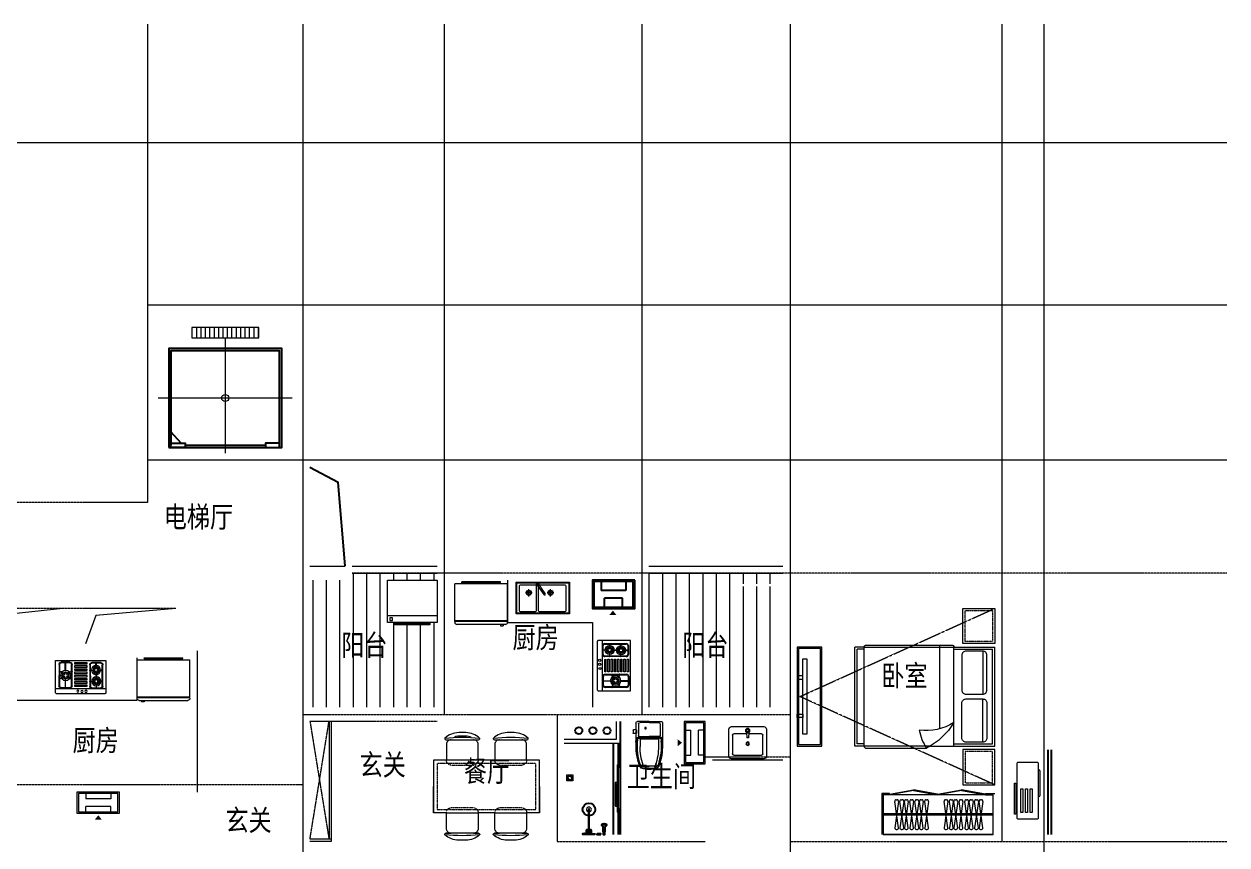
# Model space of a CAD drawing. Extents: x 5578935 to 5626906, y -448727 to -401527.
# Drawn here: x 5609867 to 5626906, y -426641 to -415010 of the extents above; entities that cross this region are included whole.
import ezdxf
from ezdxf.enums import TextEntityAlignment as Align

# ---------------------------------------------------------------- set-up
doc = ezdxf.new("R2010")
doc.units = 0
doc.linetypes.add('DASH', pattern=[0.35, 0.25, -0.1])
doc.linetypes.add('DOTE', pattern=[2.42, 2, -0.2, 0.02, -0.2])
doc.layers.get('0').update_dxf_attribs({"linetype": 'CONTINUOUS'})
for name, color, linetype in [('7-SANI', 4, 'CONTINUOUS'), ('fd', 4, 'CONTINUOUS'), ('PUB_TEXT', 7, 'CONTINUOUS'), ('RAIL', 163, 'CONTINUOUS'), ('STAIR', 3, 'CONTINUOUS'), ('WINDOW', 4, 'CONTINUOUS'), ('建筑设备及配件', 6, 'CONTINUOUS')]:
    doc.layers.add(name, color=color, linetype=linetype)
for name, color, linetype, lineweight in [('DOTE', 251, 'DOTE', 0), ('PUB_HATCH', 8, 'CONTINUOUS', 9), ('SIGNT', 252, 'DOTE', 0), ('WALL', 255, 'CONTINUOUS', 20), ('五金', 136, 'CONTINUOUS', 9), ('家具', 33, 'CONTINUOUS', 9), ('看线', 27, 'CONTINUOUS', 0), ('移动家具', 41, 'CONTINUOUS', 20), ('结构细线', 250, 'CONTINUOUS', 15)]:
    doc.layers.add(name, color=color, linetype=linetype, lineweight=lineweight)
doc.styles.add('DIM_FONT', font='SIMPLEX.shx', dxfattribs={"width": 0.8})
doc.styles.add('黑体', font='SIMHEI.TTF', dxfattribs={"height": 10})
pattern_1 = [(90, (4928541.52, -46698), (190.5, 1e-14), [])]

# ---------------------------------------------------------------- blocks, each defined once
blk = doc.blocks.new('ev')
at = {"layer": '结构细线'}
h = blk.add_hatch(dxfattribs=at)
h.set_pattern_fill('ANSI31', color=256, scale=500, angle=45, style=0)
h.set_pattern_definition([(90, (0, 0), (-62.5, 1e-14), [])])
h.paths.add_polyline_path([(1227964, -497919), (1228914, -497919), (1228914, -497769), (1227964, -497769)])
at = {"layer": 'RAIL'}
blk.add_line((1227814, -499409), (1227669, -499249), dxfattribs=at)
for points in [[(1227639, -499469), (1229239, -499469), (1229239, -498069), (1227639, -498069)], [(1227871, -499469), (1227669, -499469), (1227669, -499409), (1227871, -499409)], [(1229008, -499469), (1229209, -499469), (1229209, -499409), (1229008, -499409)]]:
    blk.add_lwpolyline(points, close=True, dxfattribs=at)
for points in [[(1229209, -499439), (1229209, -499439), (1229209, -498099), (1227669, -498099), (1227669, -499439), (1227669, -499439)], [(1227871, -499439), (1229008, -499439)]]:
    blk.add_lwpolyline(points, dxfattribs=at)
at = {"layer": '结构细线'}
for p, q in [((1228439, -497919), (1228439, -499552)), ((1227489, -498769), (1229389, -498769))]:
    blk.add_line(p, q, dxfattribs=at)
blk.add_lwpolyline([(1227964, -497919), (1228914, -497919), (1228914, -497769), (1227964, -497769)], close=True, dxfattribs=at)
blk.add_circle((1228439, -498769), 50, dxfattribs=at)
blk = doc.blocks.new('A$C0C200289')
at = {"layer": '家具'}
for p, q in [((-150, 72), (-150, 597)), ((600, 597), (-150, 597)), ((500, 623), (-48, 623)), ((-48, 613), (-48, 623)), ((500, 613), (-48, 613)), ((500, 613), (500, 623)), ((600, 72), (600, 597)), ((-144, 72), (-150, 72)), ((-150, 53), (-150, 62)), ((-144, 62), (-150, 62)), ((-144, 62), (-144, 72)), ((568, 22), (-118, 22)), ((499, 22), (499, 0)), ((535, 22), (535, 0)), ((594, 62), (594, 72)), ((594, 72), (600, 72)), ((594, 62), (600, 62)), ((600, 53), (600, 62)), ((499, 0), (535, 0))]:
    blk.add_line(p, q, dxfattribs=at)
at = {"layer": '家具', "color": 251}
for p, q in [((594, 72), (-144, 72)), ((594, 62), (-144, 62))]:
    blk.add_line(p, q, dxfattribs=at)
at = {"layer": '家具'}
for centre, start, end in [((-118, 53), 180, 270), ((568, 53), 270, 0)]:
    blk.add_arc(centre, 31.5, start, end, dxfattribs=at)
blk = doc.blocks.new('A$C1BE601A8')
at = {"layer": '家具'}
for p, q in [((0, 0), (0, 450)), ((0, 450), (757, 450)), ((757, 450), (757, 0)), ((757, 0), (0, 0))]:
    blk.add_line(p, q, dxfattribs=at)
at = {"layer": '家具', "color": 251}
for p, q in [((10, 10), (10, 440)), ((10, 440), (747, 440)), ((41, 393), (41, 50)), ((273, 408), (56, 408)), ((178, 248), (178, 348)), ((288, 50), (288, 393)), ((315, 427), (293, 411)), ((293, 411), (390, 273)), ((311, 393), (311, 50)), ((412, 288), (315, 427)), ((695, 408), (326, 408)), ((486, 248), (486, 348)), ((710, 50), (710, 393)), ((747, 440), (747, 10)), ((226, 300), (130, 300)), ((534, 300), (438, 300)), ((747, 10), (10, 10)), ((56, 35), (273, 35)), ((326, 35), (695, 35))]:
    blk.add_line(p, q, dxfattribs=at)
for centre, radius in [((178, 300), 36.1), ((178, 300), 27.1), ((486, 300), 36.1), ((486, 300), 27.1)]:
    blk.add_circle(centre, radius, dxfattribs=at)
for centre, radius, start, end in [((56, 393), 15, 90, 180), ((273, 393), 15, 0, 90), ((304, 419), 21.7, 342.6068, 267.3353), ((326, 393), 15, 90, 180), ((695, 393), 15, 0, 90), ((401, 281), 13.3, 214.971, 34.971), ((56, 50), 15, 180, 270), ((273, 50), 15, 270, 0), ((326, 50), 15, 180, 270), ((695, 50), 15, 270, 0)]:
    blk.add_arc(centre, radius, start, end, dxfattribs=at)
blk = doc.blocks.new('A$C108F55D5')
at = {"layer": 'fd'}
for p, q in [((247, 945), (247, 691)), ((953, 691), (247, 691)), ((953, 945), (953, 691)), ((853, 479), (347, 479)), ((347, 225), (347, 479)), ((853, 225), (853, 479))]:
    blk.add_line(p, q, dxfattribs=at)
for points in [[(1200, 985), (0, 985), (0, 185), (1200, 185)], [(1160, 945), (40, 945), (40, 225), (1160, 225)]]:
    blk.add_lwpolyline(points, close=True, dxfattribs=at)
blk.add_lwpolyline([(582, 0, 200, 0, 0), (582, 124, 0, 0, 0)], format="xyseb", dxfattribs=at)
blk = doc.blocks.new('A$C333F4C7C')
at = {"linetype": 'Continuous'}
blk.add_blockref('A$C108F55D5', (0, 0), dxfattribs=at)
blk = doc.blocks.new('ddfdf')
at = {"layer": '家具'}
for p, q in [((15801, -30110), (15801, -30822)), ((16260, -30111), (15801, -30110)), ((16270, -30121), (16270, -30812)), ((15801, -30822), (16260, -30822))]:
    blk.add_line(p, q, dxfattribs=at)
at = {"layer": '家具', "color": 251}
for p, q in [((15856, -30159), (16163, -30159)), ((15952, -30159), (15957, -30157)), ((15968, -30208), (15952, -30159)), ((15957, -30157), (15973, -30206)), ((16062, -30157), (16046, -30206)), ((16051, -30208), (16067, -30159)), ((16067, -30159), (16062, -30157)), ((16201, -30822), (16202, -30111)), ((15826, -30314), (15826, -30189)), ((15829, -30248), (15829, -30252)), ((15947, -30248), (15829, -30248)), ((15829, -30252), (15947, -30252)), ((15834, -30314), (15834, -30189)), ((15856, -30167), (16163, -30167)), ((15947, -30252), (15947, -30248)), ((15968, -30295), (15952, -30344)), ((15957, -30346), (15973, -30297)), ((15973, -30206), (15968, -30208)), ((15973, -30297), (15968, -30295)), ((16046, -30206), (16051, -30208)), ((16046, -30297), (16051, -30295)), ((16062, -30346), (16046, -30297)), ((16051, -30295), (16067, -30344)), ((16072, -30252), (16072, -30248)), ((16072, -30248), (16190, -30248)), ((16190, -30253), (16072, -30252)), ((16185, -30189), (16185, -30315)), ((16190, -30248), (16190, -30253)), ((16193, -30189), (16193, -30315)), ((15832, -30556), (15832, -30379)), ((15832, -30379), (15849, -30379)), ((15849, -30379), (15849, -30556)), ((16163, -30337), (15856, -30336)), ((16163, -30345), (15856, -30344)), ((15878, -30556), (15878, -30380)), ((15878, -30380), (15894, -30380)), ((15894, -30380), (15894, -30556)), ((15923, -30556), (15923, -30380)), ((15923, -30380), (15940, -30380)), ((15940, -30380), (15940, -30556)), ((15952, -30344), (15957, -30346)), ((15968, -30556), (15968, -30380)), ((15968, -30380), (15985, -30380)), ((15985, -30380), (15985, -30556)), ((16014, -30556), (16014, -30380)), ((16014, -30380), (16030, -30380)), ((16030, -30380), (16030, -30556)), ((16059, -30556), (16059, -30380)), ((16059, -30380), (16076, -30380)), ((16067, -30344), (16062, -30346)), ((16076, -30380), (16076, -30556)), ((16104, -30556), (16104, -30380)), ((16104, -30380), (16121, -30380)), ((16121, -30380), (16121, -30556)), ((16150, -30556), (16150, -30380)), ((16150, -30380), (16166, -30380)), ((16166, -30380), (16166, -30556)), ((15831, -30750), (15831, -30624)), ((15849, -30556), (15832, -30556)), ((15839, -30750), (15839, -30624)), ((15861, -30594), (16167, -30595)), ((15861, -30602), (16167, -30603)), ((15894, -30556), (15878, -30556)), ((15940, -30556), (15923, -30556)), ((15937, -30595), (15937, -30654)), ((15942, -30595), (15937, -30595)), ((15937, -30654), (15942, -30654)), ((15942, -30654), (15942, -30595)), ((15985, -30556), (15968, -30556)), ((16030, -30556), (16014, -30556)), ((16076, -30556), (16059, -30556)), ((16095, -30595), (16095, -30654)), ((16099, -30595), (16095, -30595)), ((16095, -30654), (16099, -30654)), ((16099, -30654), (16099, -30595)), ((16121, -30556), (16104, -30556)), ((16166, -30556), (16150, -30556)), ((16189, -30625), (16189, -30750)), ((16197, -30625), (16197, -30750)), ((15829, -30682), (15829, -30686)), ((15904, -30682), (15829, -30682)), ((15829, -30686), (15904, -30686)), ((16167, -30772), (15861, -30772)), ((16167, -30780), (15861, -30780)), ((15904, -30686), (15904, -30682)), ((15937, -30780), (15937, -30720)), ((15937, -30720), (15942, -30720)), ((15942, -30780), (15937, -30780)), ((15942, -30720), (15942, -30780)), ((15968, -30684), (15968, -30688)), ((16063, -30684), (15968, -30684)), ((15968, -30688), (16063, -30688)), ((16063, -30688), (16063, -30684)), ((16095, -30780), (16095, -30720)), ((16095, -30720), (16099, -30720)), ((16099, -30780), (16095, -30780)), ((16099, -30720), (16099, -30780)), ((16126, -30690), (16126, -30685)), ((16126, -30685), (16199, -30685)), ((16199, -30690), (16126, -30690)), ((16199, -30685), (16199, -30690))]:
    blk.add_line(p, q, dxfattribs=at)
for centre, radius in [((16013, -30253), 70.1), ((16013, -30253), 47.3), ((16013, -30253), 41.8), ((16013, -30253), 25.3), ((16235, -30426), 16.2), ((16240, -30485), 16.2), ((15936, -30685), 63.7), ((15936, -30685), 43), ((15936, -30685), 38), ((15936, -30685), 23), ((16096, -30687), 63.7), ((16096, -30687), 43), ((16096, -30687), 38), ((16096, -30687), 23), ((16238, -30542), 16.2)]:
    blk.add_circle(centre, radius, dxfattribs=at)
for centre, radius, start, end in [((15856, -30189), 30, 89.961, 179.961), ((16163, -30189), 30, 359.961, 89.961), ((15856, -30314), 30, 179.961, 269.961), ((15856, -30189), 22, 89.961, 179.961), ((15856, -30314), 22, 179.961, 269.961), ((16163, -30189), 22, 359.961, 89.961), ((16163, -30315), 30, 269.961, 359.961), ((16163, -30315), 22, 269.961, 359.961), ((15861, -30624), 30, 89.961, 179.961), ((15861, -30624), 22, 89.961, 179.961), ((16167, -30625), 30, 359.961, 89.961), ((16167, -30625), 22, 359.961, 89.961), ((15861, -30750), 30, 179.961, 269.961), ((15861, -30750), 22, 179.961, 269.961), ((16167, -30750), 30, 269.961, 359.961), ((16167, -30750), 22, 269.961, 359.961)]:
    blk.add_arc(centre, radius, start, end, dxfattribs=at)
at = {"layer": '家具'}
for centre, start, end in [((16260, -30121), 0, 89.961), ((16260, -30812), 269.961, 0)]:
    blk.add_arc(centre, 10, start, end, dxfattribs=at)
blk = doc.blocks.new('A$C6EA5130D')
at = {"layer": '五金', "lineweight": -3}
for p, q in [((85, 353), (85, 30)), ((95, 30), (95, 353)), ((68, 25), (68, 15)), ((111, 25), (111, 15)), ((291, 38), (291, 113)), ((321, 60), (291, 60)), ((321, 38), (321, 113))]:
    blk.add_line(p, q, dxfattribs=at)
at = {"layer": '五金', "color": 8}
for p, q in [((75, 22), (75, 15)), ((105, 25), (105, 15))]:
    blk.add_line(p, q, dxfattribs=at)
at = {"layer": '五金', "lineweight": -3}
for points in [[(175, 0), (5, 0), (5, 10), (34, 15), (80, 15)], [(62, 46), (52, 46), (52, 50), (62, 50)], [(75, 25), (62, 25), (62, 70), (85, 70)], [(95, 70), (118, 70), (118, 25), (105, 25)], [(100, 15), (145, 15), (175, 10), (175, 0)], [(118, 50), (128, 50), (128, 46), (118, 46)], [(294, 29), (294, 0), (317, 0), (317, 29)]]:
    blk.add_lwpolyline(points, dxfattribs=at)
for points in [[(59, 0), (59, 10), (121, 10), (121, 0)], [(261, 0), (261, 10), (205, 10), (205, 0)]]:
    blk.add_lwpolyline(points, close=True, dxfattribs=at)
at = {"layer": '五金', "color": 8}
for points in [[(80, 22), (75, 22), (75, 50), (85, 50)], [(95, 50), (105, 50), (105, 22), (100, 22)]]:
    blk.add_lwpolyline(points, dxfattribs=at)
blk.add_lwpolyline([(80, 10), (80, 30), (100, 30), (100, 10)], close=True, dxfattribs=at)
at = {"layer": '五金', "lineweight": -3}
blk.add_circle((90, 353), 89.5, dxfattribs=at)
at = {"layer": '五金', "color": 8}
for centre, radius in [((90, 353), 5), ((306, 87), 15), ((306, 38), 15)]:
    blk.add_circle(centre, radius, dxfattribs=at)
for centre, radius, start, end in [((90, 353), 35, 278.2132, 261.7868), ((90, 353), 9, 303.749, 236.251), ((306, 87), 17, 331.9275, 208.0725), ((306, 38), 17, 151.9275, 226.6641), ((306, 38), 17, 313.3359, 28.0725)]:
    blk.add_arc(centre, radius, start, end, dxfattribs=at)
at = {"layer": '五金', "lineweight": -3}
for centre, start, end in [((274, 107), 19.6733, 73.5819), ((337, 107), 106.4181, 160.3267)]:
    blk.add_arc(centre, 17.7, start, end, dxfattribs=at)
at = {"layer": '五金', "lineweight": -3, "extrusion": (0, 0, -1)}
for centre, major_axis, ratio, start_param, end_param in [((306, 136), (33.6, 0), 0.612909, 2.761972, 6.662806), ((306, 126), (-31.4, 0), 0.47884, -1.072899, 4.214492)]:
    blk.add_ellipse(centre, major_axis=major_axis, ratio=ratio, start_param=start_param, end_param=end_param, dxfattribs=at)
blk = doc.blocks.new('A$C56722DB7')
at = {"layer": '五金'}
blk.add_lwpolyline([(86, 86), (86, 0), (0, 0), (0, 86)], close=True, dxfattribs=at)
at = {"layer": '五金', "color": 8}
for points in [[(10, 43), (10, 42), (26, 42), (26, 43)], [(20, 66), (19, 65), (30, 54), (31, 55)], [(19, 20), (21, 19), (32, 30), (30, 31)], [(43, 76), (42, 76), (42, 60), (43, 60)], [(43, 10), (44, 10), (44, 26), (43, 26)], [(66, 66), (65, 67), (54, 56), (55, 55)], [(66, 19), (67, 21), (56, 32), (55, 30)], [(76, 43), (76, 44), (60, 44), (60, 43)]]:
    blk.add_lwpolyline(points, close=True, dxfattribs=at)
blk.add_circle((43, 43), 36.6, dxfattribs=at)
blk = doc.blocks.new('dfdsf')
at = {"layer": '家具'}
for p, q in [((-6119, -27345), (-6119, -27726)), ((-5626, -27307), (-6081, -27307)), ((-5588, -27726), (-5588, -27345)), ((-6081, -27765), (-5626, -27765))]:
    blk.add_line(p, q, dxfattribs=at)
at = {"layer": '家具', "color": 8}
for p, q in [((-6068, -27695), (-6068, -27428)), ((-6049, -27409), (-5869, -27409)), ((-5872, -27364), (-5886, -27364)), ((-5867, -27351), (-5876, -27341)), ((-5867, -27377), (-5876, -27387)), ((-5870, -27392), (-5866, -27466)), ((-5854, -27345), (-5854, -27332)), ((-5854, -27383), (-5854, -27396)), ((-5837, -27392), (-5841, -27466)), ((-5831, -27341), (-5840, -27350)), ((-5831, -27387), (-5840, -27377)), ((-5838, -27409), (-5658, -27409)), ((-5835, -27364), (-5821, -27364)), ((-5639, -27428), (-5639, -27695)), ((-5866, -27466), (-5841, -27466)), ((-5658, -27714), (-6049, -27714))]:
    blk.add_line(p, q, dxfattribs=at)
for centre, radius in [((-5854, -27364), 32.3), ((-5854, -27364), 18.8), ((-5855, -27549), 25.4), ((-5855, -27549), 16)]:
    blk.add_circle(centre, radius, dxfattribs=at)
at = {"layer": '家具'}
for centre, start, end in [((-6081, -27345), 90, 180), ((-5626, -27345), 0, 90), ((-6081, -27726), 180, 270), ((-5626, -27726), 270, 0)]:
    blk.add_arc(centre, 38.1, start, end, dxfattribs=at)
at = {"layer": '家具', "color": 8}
for centre, start, end in [((-6049, -27428), 90, 180), ((-5658, -27428), 0, 90), ((-6049, -27695), 180, 270), ((-5658, -27695), 270, 0)]:
    blk.add_arc(centre, 19.1, start, end, dxfattribs=at)
blk = doc.blocks.new('A$C37A63D83')
at = {"layer": '家具', "color": 8}
for p, q in [((152, 636), (128, 636)), ((136, 660), (323, 660)), ((229, 660), (136, 660)), ((162, 636), (152, 636)), ((162, 636), (229, 636)), ((297, 636), (229, 636)), ((297, 636), (307, 636)), ((307, 636), (331, 636)), ((99, 250), (99, 356)), ((360, 250), (360, 356)), ((38, 172), (42, 172)), ((49, 230), (49, 316)), ((49, 230), (229, 230)), ((49, 230), (91, 212)), ((54, 279), (54, 280)), ((63, 275), (58, 275)), ((63, 253), (63, 275)), ((76, 36), (76, 198)), ((81, 235), (229, 235)), ((91, 212), (229, 212)), ((99, 221), (229, 221)), ((229, 247), (103, 247)), ((111, 247), (229, 247)), ((229, 247), (356, 247)), ((348, 247), (229, 247)), ((378, 235), (229, 235)), ((409, 230), (229, 230)), ((360, 221), (229, 221)), ((368, 212), (229, 212)), ((409, 230), (368, 212)), ((382, 36), (382, 198)), ((396, 253), (396, 275)), ((396, 275), (400, 275)), ((38, 118), (42, 118)), ((40, 153), (40, 162)), ((40, 137), (40, 146)), ((40, 121), (40, 130)), ((49, 125), (49, 165)), ((229, 14), (99, 14)), ((229, 14), (360, 14))]:
    blk.add_line(p, q, dxfattribs=at)
at = {"layer": '家具'}
for p, q in [((38, 172), (7, 172)), ((40, 170), (40, 275)), ((405, 279), (405, 280)), ((409, 230), (409, 316)), ((418, 23), (418, 275)), ((0, 125), (0, 165)), ((38, 118), (7, 118)), ((40, 23), (40, 122)), ((229, 0), (63, 0)), ((229, 0), (396, 0))]:
    blk.add_line(p, q, dxfattribs=at)
at = {"layer": '家具', "color": 8}
blk.add_circle((176, 95), 11.4, dxfattribs=at)
at = {"layer": '家具'}
for centre, radius, start, end in [((979, 321), 939, 160.4627, 171.8238), ((107, 630), 13.5, 147.2649, 160.4629), ((159, 597), 75.7, 123.7473, 147.2649), ((217, 423), 257, 87.121, 112.8427), ((242, 423), 257, 67.1573, 92.879), ((300, 597), 75.7, 32.7351, 56.2527), ((346, 630), 13.5, 21.3401, 45.0457), ((352, 630), 13.5, 19.5371, 32.7351), ((-520, 321), 939, 8.1773, 19.5371), ((7035, 15), 7000, 176.3999, 177.8752), ((-6576, 15), 7000, 2.1248, 3.6001), ((7, 165), 7.2, 90, 180), ((7, 125), 7.2, 180, 270), ((63, 23), 22.5, 180, 270), ((396, 23), 22.5, 270, 0)]:
    blk.add_arc(centre, radius, start, end, dxfattribs=at)
at = {"layer": '家具', "color": 8}
for centre, radius, start, end in [((824, 353), 776, 158.6599, 172.4763), ((942, 340), 881, 161.7059, 184.2897), ((933, 353), 834, 161.5027, 179.8181), ((113, 630), 13.5, 134.9543, 158.6599), ((347, 396), 344, 131.9223, 134.9543), ((130, 611), 25.3, 94.6124, 166.2529), ((138, 626), 34, 87.4207, 128.0687), ((159, 612), 18, 109.1813, 161.5027), ((214, 386), 250, 86.5925, 104.1516), ((245, 386), 250, 75.8484, 93.4075), ((300, 612), 18, 18.4973, 70.8187), ((-474, 353), 834, 0.1819, 18.4973), ((321, 626), 34, 51.9313, 92.5793), ((329, 611), 25.3, 13.7471, 85.3876), ((112, 396), 344, 45.0457, 48.0777), ((-483, 340), 881, 355.7103, 18.2941), ((-365, 353), 776, 7.5237, 21.3401), ((545, 367), 499, 169.8851, 189.9823), ((-86, 367), 499, 350.0177, 10.1149), ((42, 165), 7.2, 0, 90), ((58, 279), 4.5, 180, 270), ((81, 253), 18, 180, 270), ((99, 198), 22.5, 90, 180), ((103, 250), 3.6, 180, 270), ((356, 250), 3.6, 270, 0), ((360, 198), 22.5, 0, 90), ((378, 253), 18, 270, 0), ((400, 279), 4.5, 270, 0), ((42, 125), 7.2, 270, 0), ((99, 36), 22.5, 180, 270), ((360, 36), 22.5, 270, 0)]:
    blk.add_arc(centre, radius, start, end, dxfattribs=at)
blk = doc.blocks.new('A$C0032228E')
at = {"layer": 'fd'}
blk.add_lwpolyline([(302, 0, 100, 0, 0), (302, 62, 0, 0, 0)], format="xyseb", dxfattribs=at)
at = {"layer": '家具'}
for p, q in [((123, 372), (123, 295)), ((477, 372), (477, 295)), ((477, 295), (123, 295)), ((477, 189), (123, 189)), ((123, 112), (123, 189)), ((477, 112), (477, 189))]:
    blk.add_line(p, q, dxfattribs=at)
for points in [[(600, 392), (0, 392), (0, 92), (600, 92)], [(580, 372), (20, 372), (20, 112), (580, 112)]]:
    blk.add_lwpolyline(points, close=True, dxfattribs=at)
blk = doc.blocks.new('fgjfgjgf')
at = {"layer": '家具', "color": 8, "linetype": 'DASH', "ltscale": 0.1}
for p, q in [((-18620, 391), (-18620, 76)), ((-18620, 391), (-18620, 76)), ((-18016, 76), (-18016, 391)), ((-18016, 76), (-18016, 391)), ((-18620, -296), (-18620, -611)), ((-18620, -296), (-18620, -611)), ((-18016, -611), (-18016, -296)), ((-18016, -611), (-18016, -296))]:
    blk.add_line(p, q, dxfattribs=at)
at = {"layer": '家具', "color": 8, "linetype": 'DASH'}
blk.add_line((-18692, -678), (-18688, -678), dxfattribs=at)
blk.add_line((-18692, -678), (-18688, -678), dxfattribs=at)
at = {"layer": '家具', "color": 8, "linetype": 'DASH', "ltscale": 0.1}
blk.add_lwpolyline([(-18642, 590), (-17992, 590), (-17992, -810), (-18642, -810)], close=True, dxfattribs=at)
for centre, start, end in [((-18688, 391), 0, 90), ((-18688, 391), 0, 90), ((-17948, 391), 90, 180), ((-17948, 391), 90, 180), ((-18688, 76), 270, 0), ((-18688, 76), 270, 0), ((-17948, 76), 180, 270), ((-17948, 76), 180, 270), ((-18688, -296), 0, 90), ((-17948, -296), 90, 180), ((-17948, -296), 90, 180), ((-18688, -611), 270, 0), ((-18688, -611), 270, 0), ((-17948, -611), 180, 270), ((-17948, -611), 180, 270)]:
    blk.add_arc(centre, 67.5, start, end, dxfattribs=at)
at = {"layer": '移动家具'}
for p, q in [((-18980, 464), (-18980, 4)), ((-18980, 464), (-18980, 4)), ((-18692, 9), (-18692, 459)), ((-17942, 459), (-17942, 9)), ((-17656, 4), (-17656, 464)), ((-17656, 4), (-17656, 464)), ((-18980, -223), (-18980, -683)), ((-18980, -223), (-18980, -683)), ((-18692, -678), (-18692, -228)), ((-17942, -228), (-17942, -678)), ((-17656, -683), (-17656, -223)), ((-17656, -683), (-17656, -223))]:
    blk.add_line(p, q, dxfattribs=at)
for points in [[(-17942, -860), (-18692, -860), (-18692, -678), (-18913, -678, -0.414214), (-18980, -611), (-18980, -683, -0.319431), (-18993, -701, -0.307703), (-19004, -699, -0.187559), (-19080, -503), (-19080, -403, -0.171658), (-19004, -207, -0.324647), (-18993, -205, -0.302537), (-18980, -223), (-18980, -296, -0.414214), (-18913, -228), (-18692, -228), (-18692, 9), (-18913, 9, -0.414214), (-18980, 76), (-18980, 4, -0.319431), (-18993, -15, -0.307703), (-19004, -12, -0.187559), (-19080, 184), (-19080, 283, -0.171658), (-19004, 480, -0.324647), (-18993, 482, -0.302537), (-18980, 464), (-18980, 391, -0.414214), (-18913, 459), (-18692, 459), (-18692, 640), (-17942, 640)], [(-18317, -860), (-17942, -860), (-17942, -678), (-17723, -678, 0.414214), (-17656, -611), (-17656, -683, 0.319431), (-17643, -701, 0.307703), (-17632, -699, 0.187559), (-17556, -503), (-17556, -403, 0.171658), (-17632, -207, 0.324647), (-17643, -205, 0.302537), (-17656, -223), (-17656, -296, 0.414214), (-17723, -228), (-17942, -228), (-17942, 9), (-17723, 9, 0.414214), (-17656, 76), (-17656, 4, 0.319431), (-17643, -15, 0.307703), (-17632, -12, 0.187559), (-17556, 184), (-17556, 283, 0.171658), (-17632, 480, 0.324647), (-17643, 482, 0.302537), (-17656, 464), (-17656, 391, 0.414214), (-17723, 459), (-17942, 459), (-17942, 640), (-18317, 640)], [(-19018, 109, -0.079824), (-19030, 184), (-19030, 283, -0.059527), (-19021, 345, -0.059527)]]:
    blk.add_lwpolyline(points, format="xyb", dxfattribs=at)
for centre, start, end in [((-16302, 234), 174.8023, 185.1977), ((-16302, 234), 174.8023, 185.1977), ((-20333, 234), 354.8023, 5.1977), ((-20333, 234), 354.8023, 5.1977), ((-16302, -453), 174.8023, 185.1977), ((-16302, -453), 174.8023, 185.1977), ((-20333, -453), 354.8023, 5.1977), ((-20333, -453), 354.8023, 5.1977)]:
    blk.add_arc(centre, 2713, start, end, dxfattribs=at)
blk = doc.blocks.new('A$C18784298')
at = {"layer": '移动家具', "color": 251, "ltscale": 40}
for points in [[(0, 1066), (58, 1066), (58, 0), (0, 0)], [(58, 828), (140, 828), (140, 780), (58, 780)], [(58, 239), (140, 239), (140, 287), (58, 287)]]:
    blk.add_lwpolyline(points, close=True, dxfattribs=at)
blk = doc.blocks.new('ytjhgkj')
at = {"layer": '移动家具', "ltscale": 0.5}
blk.add_lwpolyline([(34949, 26116), (34599, 26116), (34599, 27516), (34949, 27516)], close=True, dxfattribs=at)
at = {"layer": '移动家具', "color": 251, "ltscale": 40}
blk.add_lwpolyline([(34929, 26136), (34619, 26136), (34619, 27496), (34929, 27496)], close=True, dxfattribs=at)
at = {"layer": '移动家具', "color": 251, "xscale": -1}
blk.add_blockref('A$C18784298', (34739, 26283), dxfattribs=at)
blk = doc.blocks.new('dgfgf')
at = {"layer": '移动家具'}
blk.add_lwpolyline([(7597, -62676), (7147, -62676), (7147, -63176), (7597, -63176), (7597, -62676), (7517, -62676)], dxfattribs=at)
at = {"layer": '移动家具', "color": 251, "linetype": 'DASH', "ltscale": 0.2}
blk.add_lwpolyline([(7567, -62706), (7177, -62706), (7177, -63146), (7567, -63146)], close=True, dxfattribs=at)
blk = doc.blocks.new('A$C72813290')
at = {"layer": '移动家具'}
for p, q in [((579, 1950), (0, 1950)), ((0, 550), (0, 1950)), ((30, 580), (30, 1920)), ((579, 1920), (30, 1920)), ((170, 1895), (170, 1283)), ((579, 550), (579, 1960)), ((1830, 1980), (599, 1980)), ((779, 803), (779, 1980)), ((1850, 550), (1850, 1950)), ((1850, 1950), (1980, 1950)), ((1850, 1920), (1950, 1920)), ((1950, 580), (1950, 1920)), ((1980, 550), (1980, 1950)), ((170, 605), (170, 1217)), ((912, 550), (0, 550)), ((579, 580), (30, 580)), ((1830, 520), (967, 520)), ((1850, 580), (1950, 580)), ((1850, 550), (1980, 550))]:
    blk.add_line(p, q, dxfattribs=at)
at = {"layer": '移动家具', "linetype": 'DASH'}
for p, q in [((1850, 1950), (579, 1950)), ((912, 550), (1850, 550))]:
    blk.add_line(p, q, dxfattribs=at)
at = {"layer": '移动家具'}
for points in [[(170, 1895), (405, 1895, -0.414214), (465, 1835), (465, 1343, -0.414214), (405, 1283), (170, 1283, -0.414214), (110, 1343), (110, 1835, -0.414214)], [(170, 605), (405, 605, 0.414214), (465, 665), (465, 1157, 0.414214), (405, 1217), (170, 1217, 0.414214), (110, 1157), (110, 665, 0.414214)]]:
    blk.add_lwpolyline(points, format="xyb", close=True, dxfattribs=at)
blk.add_lwpolyline([(579, 883, 0.180302), (1071, 775, -0.088637), (967, 520, 28871.271551)], format="xyb", dxfattribs=at)
for centre, radius, start, end in [((599, 1960), 20, 90, 180), ((1819, 1951), 30.7, 357.6884, 69.6917), ((1392, 1363), 944, 210.6075, 243.2773), ((1819, 549), 30.7, 290.3566, 2.3152)]:
    blk.add_arc(centre, radius, start, end, dxfattribs=at)
at = {"layer": '家具'}
blk.add_blockref('dgfgf', (-7147, 65176), dxfattribs=at)
at = {"layer": '家具', "xscale": -1, "rotation": 180}
blk.add_blockref('dgfgf', (-7147, -62676), dxfattribs=at)
blk = doc.blocks.new('wash')
at = {"layer": '家具'}
blk.add_line((1203882, -500462), (1203882, -501162), dxfattribs=at)
for points in [[(1203382, -500462), (1203382, -501162), (1203982, -501162), (1203982, -500462)], [(1203952, -500532), (1203912, -500532), (1203912, -500492), (1203952, -500492)], [(1204002, -501062), (1204002, -500562), (1203982, -500562), (1203982, -501062)], [(1204002, -501062), (1204012, -501062), (1204012, -500562), (1204002, -500562)]]:
    blk.add_lwpolyline(points, close=True, dxfattribs=at)
blk = doc.blocks.new('A$C4EB5717C')
at = {"layer": '家具', "color": 8}
for p, q in [((520, 110), (520, 120)), ((883, 100), (530, 100)), ((893, 120), (893, 110))]:
    blk.add_line(p, q, dxfattribs=at)
at = {"layer": '家具'}
blk.add_lwpolyline([(220, 120), (980, 120, 0.414214), (1000, 140), (1000, 410, 0.414214), (980, 430), (220, 430, 0.414214), (200, 410), (200, 140, 0.414214)], format="xyb", close=True, dxfattribs=at)
at = {"layer": '家具', "color": 8}
for points in [[(269, 459), (709, 459), (709, 444), (269, 444)], [(290, 372), (626, 372), (626, 343), (290, 343)], [(290, 306), (626, 306), (626, 277), (290, 277)], [(290, 240), (626, 240), (626, 211), (290, 211)]]:
    blk.add_lwpolyline(points, close=True, dxfattribs=at)
for centre, start, end in [((530, 110), 180, 270), ((883, 110), 270, 0)]:
    blk.add_arc(centre, 10, start, end, dxfattribs=at)

msp = doc.modelspace()

# ---------------------------------------------------------------- hatches: boundary and pattern name
at = {"layer": 'PUB_HATCH'}
h = msp.add_hatch(dxfattribs=at)
h.set_pattern_fill('LINE', color=256, scale=200, angle=90, style=0)
h.set_pattern_definition(pattern_1)
h.paths.add_polyline_path([(5615026, -424274), (5614416, -424274), (5614416, -423991), (5615026, -423991)], flags=24)
h.paths.add_polyline_path([(5614957, -424029), (5614426, -424029), (5614426, -423735), (5614957, -423735)], flags=24)
h.paths.add_polyline_path([(5614517, -422791), (5614517, -422891), (5613917, -422891), (5613917, -422991), (5613817, -422991), (5613817, -423991), (5613917, -423991), (5613917, -424691), (5615667, -424691), (5615717, -424691), (5615717, -423491), (5615617, -423491), (5615617, -423521), (5615117, -423521), (5615117, -423491), (5615017, -423491), (5615017, -422891), (5615717, -422891), (5615717, -422791)])
h = msp.add_hatch(dxfattribs=at)
h.set_pattern_fill('LINE', color=256, scale=200, angle=90, style=0)
h.set_pattern_definition(pattern_1)
h.paths.add_polyline_path([(5618717, -422791), (5620617, -422791), (5620617, -422941), (5619937, -422941), (5619937, -422981), (5619937, -422981, 0.369737), (5620617, -423734), (5620617, -423741), (5620617, -424691), (5619517, -424691), (5619367, -424691), (5618767, -424691), (5618717, -424691)])
h.paths.add_polyline_path([(5619937, -422981), (5620617, -422981), (5620617, -423734, -0.369737)], flags=17)
h.paths.add_polyline_path([(5619857, -424274), (5619247, -424274), (5619247, -423991), (5619857, -423991)], flags=24)
h.paths.add_polyline_path([(5619788, -424029), (5619256, -424029), (5619256, -423735), (5619788, -423735)], flags=24)

# ---------------------------------------------------------------- linework, layer by layer
at = {"layer": 'DOTE', "ltscale": 0.5}
for p, q in [((5611617, -415010), (5611617, -421791)), ((5613817, -415010), (5613817, -436498)), ((5615817, -415010), (5615817, -424791)), ((5618617, -415010), (5618617, -424791)), ((5620717, -415010), (5620717, -436498)), ((5623717, -415010), (5623717, -426591)), ((5624317, -436498), (5624317, -415010)), ((5626906, -416691), (5586328, -416691)), ((5626906, -418991), (5611617, -418991)), ((5626906, -421191), (5611617, -421191)), ((5612317, -423891), (5612317, -425891)), ((5617417, -424791), (5617417, -426591))]:
    msp.add_line(p, q, dxfattribs=at)
at = {"layer": 'DOTE'}
for p, q in [((5611617, -421791), (5601617, -421791)), ((5626906, -422791), (5614517, -422791)), ((5612017, -423291), (5609017, -423291)), ((5613817, -424791), (5620717, -424791)), ((5615717, -424891), (5613917, -424891)), ((5613917, -426561), (5614187, -424891)), ((5613917, -424891), (5614187, -426561)), ((5619517, -425391), (5620717, -425391)), ((5613817, -425791), (5609017, -425791)), ((5617417, -426591), (5619517, -426591)), ((5620717, -426591), (5626906, -426591))]:
    msp.add_line(p, q, dxfattribs=at)
at = {"layer": 'PUB_HATCH'}
for points in [[(5610417, -423291), (5609269, -423413), (5609117, -423824)], [(5612017, -423291), (5610883, -423389), (5610737, -423791)]]:
    msp.add_lwpolyline(points, dxfattribs=at)
at = {"layer": 'RAIL'}
for p, q in [((5624367, -425291), (5624367, -426491)), ((5624417, -425291), (5624417, -426491))]:
    msp.add_line(p, q, dxfattribs=at)
at = {"layer": 'SIGNT', "ltscale": 0.5}
for p, q in [((5620857, -424539), (5623617, -423289)), ((5623617, -425789), (5620857, -424539))]:
    msp.add_line(p, q, dxfattribs=at)
at = {"layer": 'STAIR', "flags": 128}
msp.add_lwpolyline([(5614417, -422684), (5614317, -421504), (5613917, -421291)], dxfattribs=at)
at = {"layer": 'WALL'}
for p, q in [((5618257, -425141), (5618257, -424891)), ((5618317, -425201), (5618317, -424891)), ((5617517, -425141), (5618257, -425141)), ((5617517, -425201), (5618317, -425201))]:
    msp.add_line(p, q, dxfattribs=at)
at = {"layer": 'WINDOW'}
for p, q in [((5618317, -426491), (5618317, -424891)), ((5618217, -426491), (5618217, -425201)), ((5618287, -425541), (5618287, -425201)), ((5618297, -425541), (5618297, -425201)), ((5618297, -425541), (5618287, -425541)), ((5618287, -426491), (5618287, -426141)), ((5618297, -426141), (5618287, -426141)), ((5618297, -426141), (5618297, -426491))]:
    msp.add_line(p, q, dxfattribs=at)
msp.add_lwpolyline([(5618282, -426171), (5618282, -425511), (5618272, -425511), (5618272, -426171)], close=True, dxfattribs=at)
at = {"layer": '家具'}
for p, q in [((5616717, -422891), (5616717, -423491)), ((5616717, -423491), (5617917, -423491)), ((5617917, -423491), (5617917, -424691)), ((5611467, -424591), (5611467, -423991)), ((5609717, -424591), (5611467, -424591)), ((5618317, -426491), (5618317, -424891)), ((5619617, -425435), (5620617, -425435)), ((5623597, -426491), (5622037, -426491))]:
    msp.add_line(p, q, dxfattribs=at)
at = {"layer": '家具', "color": 8}
for p, q in [((5622255, -426398), (5622201, -426024)), ((5622255, -426024), (5622201, -426398)), ((5622221, -426001), (5622235, -426001)), ((5622328, -426398), (5622274, -426024)), ((5622328, -426024), (5622274, -426398)), ((5622294, -426001), (5622308, -426001)), ((5622393, -426398), (5622339, -426024)), ((5622393, -426024), (5622339, -426398)), ((5622359, -426001), (5622373, -426001)), ((5622467, -426398), (5622413, -426024)), ((5622467, -426024), (5622413, -426398)), ((5622433, -426001), (5622447, -426001)), ((5622541, -426398), (5622487, -426024)), ((5622541, -426024), (5622487, -426398)), ((5622507, -426001), (5622521, -426001)), ((5622605, -426398), (5622551, -426024)), ((5622605, -426024), (5622551, -426398)), ((5622571, -426001), (5622585, -426001)), ((5622679, -426398), (5622625, -426024)), ((5622679, -426024), (5622625, -426398)), ((5622644, -426001), (5622659, -426001)), ((5622954, -426398), (5622900, -426024)), ((5622954, -426024), (5622900, -426398)), ((5622920, -426001), (5622934, -426001)), ((5623028, -426398), (5622974, -426024)), ((5623028, -426024), (5622974, -426398)), ((5622993, -426001), (5623008, -426001)), ((5623092, -426398), (5623038, -426024)), ((5623092, -426024), (5623038, -426398)), ((5623058, -426001), (5623072, -426001)), ((5623166, -426398), (5623112, -426024)), ((5623166, -426024), (5623112, -426398)), ((5623131, -426001), (5623146, -426001)), ((5623247, -426398), (5623193, -426024)), ((5623247, -426024), (5623193, -426398)), ((5623212, -426001), (5623227, -426001)), ((5623311, -426398), (5623257, -426024)), ((5623311, -426024), (5623257, -426398)), ((5623277, -426001), (5623291, -426001)), ((5623385, -426398), (5623331, -426024)), ((5623385, -426024), (5623331, -426398)), ((5623350, -426001), (5623365, -426001)), ((5623449, -426398), (5623395, -426024)), ((5623449, -426024), (5623395, -426398)), ((5623415, -426001), (5623429, -426001)), ((5623597, -426201), (5622037, -426201)), ((5623597, -426221), (5622037, -426221)), ((5622221, -426421), (5622235, -426421)), ((5622294, -426421), (5622308, -426421)), ((5622359, -426421), (5622373, -426421)), ((5622433, -426421), (5622447, -426421)), ((5622507, -426421), (5622521, -426421)), ((5622571, -426421), (5622585, -426421)), ((5622644, -426421), (5622659, -426421)), ((5622920, -426421), (5622934, -426421)), ((5622993, -426421), (5623008, -426421)), ((5623058, -426421), (5623072, -426421)), ((5623131, -426421), (5623146, -426421)), ((5623212, -426421), (5623227, -426421)), ((5623277, -426421), (5623291, -426421)), ((5623350, -426421), (5623365, -426421)), ((5623415, -426421), (5623429, -426421))]:
    msp.add_line(p, q, dxfattribs=at)
for centre, start, end in [((5622221, -426021), 90, 187.5946), ((5622235, -426021), 352.4054, 90), ((5622294, -426021), 90, 187.5946), ((5622308, -426021), 352.4054, 90), ((5622359, -426021), 90, 187.5946), ((5622373, -426021), 352.4054, 90), ((5622433, -426021), 90, 187.5946), ((5622447, -426021), 352.4054, 90), ((5622507, -426021), 90, 187.5946), ((5622521, -426021), 352.4054, 90), ((5622571, -426021), 90, 187.5946), ((5622585, -426021), 352.4054, 90), ((5622644, -426021), 90, 187.5946), ((5622659, -426021), 352.4054, 90), ((5622920, -426021), 90, 187.5946), ((5622934, -426021), 352.4054, 90), ((5622993, -426021), 90, 187.5946), ((5623008, -426021), 352.4054, 90), ((5623058, -426021), 90, 187.5946), ((5623072, -426021), 352.4054, 90), ((5623131, -426021), 90, 187.5946), ((5623146, -426021), 352.4054, 90), ((5623212, -426021), 90, 187.5946), ((5623227, -426021), 352.4054, 90), ((5623277, -426021), 90, 187.5946), ((5623291, -426021), 352.4054, 90), ((5623350, -426021), 90, 187.5946), ((5623365, -426021), 352.4054, 90), ((5623415, -426021), 90, 187.5946), ((5623429, -426021), 352.4054, 90), ((5622221, -426401), 172.4054, 270), ((5622235, -426401), 270, 7.5946), ((5622294, -426401), 172.4054, 270), ((5622308, -426401), 270, 7.5946), ((5622359, -426401), 172.4054, 270), ((5622373, -426401), 270, 7.5946), ((5622433, -426401), 172.4054, 270), ((5622447, -426401), 270, 7.5946), ((5622507, -426401), 172.4054, 270), ((5622521, -426401), 270, 7.5946), ((5622571, -426401), 172.4054, 270), ((5622585, -426401), 270, 7.5946), ((5622644, -426401), 172.4054, 270), ((5622659, -426401), 270, 7.5946), ((5622920, -426401), 172.4054, 270), ((5622934, -426401), 270, 7.5946), ((5622993, -426401), 172.4054, 270), ((5623008, -426401), 270, 7.5946), ((5623058, -426401), 172.4054, 270), ((5623072, -426401), 270, 7.5946), ((5623131, -426401), 172.4054, 270), ((5623146, -426401), 270, 7.5946), ((5623212, -426401), 172.4054, 270), ((5623227, -426401), 270, 7.5946), ((5623277, -426401), 172.4054, 270), ((5623291, -426401), 270, 7.5946), ((5623350, -426401), 172.4054, 270), ((5623365, -426401), 270, 7.5946), ((5623415, -426401), 172.4054, 270), ((5623429, -426401), 270, 7.5946)]:
    msp.add_arc(centre, 20, start, end, dxfattribs=at)
at = {"layer": '建筑设备及配件', "color": 8}
for centre in [(5617725, -425021), (5617925, -425021), (5618125, -425021)]:
    msp.add_circle(centre, 50, dxfattribs=at)
at = {"layer": '看线'}
for p, q in [((5613917, -422691), (5614417, -422691)), ((5614517, -422691), (5615717, -422691)), ((5618717, -422691), (5620617, -422691)), ((5614517, -422791), (5615717, -422791)), ((5618717, -422791), (5620617, -422791))]:
    msp.add_line(p, q, dxfattribs=at)
msp.add_lwpolyline([(5618272, -426075), (5618262, -426075, -0.414214), (5618257, -426070), (5618257, -425775, -0.414214), (5618262, -425770), (5618272, -425770), (5618272, -425755), (5618247, -425755, 0.414214), (5618242, -425760), (5618242, -426085, 0.414214), (5618247, -426090), (5618272, -426090), (5618272, -426075)], format="xyb", dxfattribs=at)
at = {"layer": '移动家具'}
for p, q in [((5614187, -424891), (5614187, -426561)), ((5614217, -424891), (5614217, -426591)), ((5622017, -425911), (5622017, -426491)), ((5622127, -425911), (5622017, -425911)), ((5622037, -425911), (5622037, -426491)), ((5622127, -425931), (5622037, -425931)), ((5622127, -425931), (5622127, -425911)), ((5623487, -425911), (5623617, -425911)), ((5623487, -425931), (5623487, -425911)), ((5623487, -425931), (5623597, -425931)), ((5614217, -426561), (5613917, -426561)), ((5614217, -426591), (5613917, -426591))]:
    msp.add_line(p, q, dxfattribs=at)
for points in [[(5623597, -425931), (5622037, -425931), (5622037, -426491), (5623597, -426491)], [(5622127, -425921), (5622467, -425858), (5622469, -425868), (5622129, -425931)], [(5622807, -425921), (5622467, -425858), (5622465, -425868), (5622805, -425931)], [(5622807, -425921), (5623147, -425858), (5623149, -425868), (5622809, -425931)], [(5623487, -425921), (5623147, -425858), (5623145, -425868), (5623485, -425931)]]:
    msp.add_lwpolyline(points, close=True, dxfattribs=at)

# ---------------------------------------------------------------- block references
at = {"rotation": 270}
msp.add_blockref('A$C0032228E', (5619125, -424891), dxfattribs=at)
msp.add_blockref('A$C0032228E', (5610617, -426283))
at = {"layer": '7-SANI', "xscale": 0.5, "yscale": 0.5, "zscale": 0.5}
msp.add_blockref('A$C333F4C7C', (5617917, -423383), dxfattribs=at)
at = {"layer": 'RAIL'}
msp.add_blockref('ev', (4384278, 78461), dxfattribs=at)
at = {"layer": '五金', "extrusion": (0, 0, -1), "xscale": -1, "zscale": -1}
for name, p, rotation in [('A$C56722DB7', (-5617641, -425734), 270.1756334669228), ('A$C6EA5130D', (-5617778, -426491), 0.1756334802637927)]:
    msp.add_blockref(name, p, dxfattribs=dict(at, rotation=rotation))
at = {"layer": '家具', "xscale": -1}
for name, p, rotation in [('wash', (5114555, 780491), 90), ('ytjhgkj', (5586218, -397723), 180), ('ddfdf', (5580214, -408206), 89.96103899714613), ('A$C37A63D83', (5618494, -424891), 180.0000000533608), ('fgjfgjgf', (5616308, -444130), 90), ('dfdsf', (5614263, -397657), 5.336083575002704e-08)]:
    msp.add_blockref(name, p, dxfattribs=dict(at, rotation=rotation))
at = {"layer": '家具'}
for name, p in [('A$C0C200289', (5616117, -423538)), ('A$C1BE601A8', (5616838, -423367))]:
    msp.add_blockref(name, p, dxfattribs=at)
at = {"layer": '家具', "xscale": -1}
for name, p in [('A$C72813290', (5623617, -425789)), ('A$C0C200289', (5612067, -424614))]:
    msp.add_blockref(name, p, dxfattribs=at)
at = {"layer": '家具'}
for name, p, rotation in [('ddfdf', (5634280, -454556), 180.0389609628333), ('A$C4EB5717C', (5624358, -426473), 90)]:
    msp.add_blockref(name, p, dxfattribs=dict(at, rotation=rotation))

# ---------------------------------------------------------------- texts
at = {"layer": 'PUB_TEXT', "style": '黑体', "width": 0.8}
for s, p in [('电梯厅', (5612337, -422143)), ('厨房', (5617114, -423851)), ('阳台', (5614687, -423959)), ('阳台', (5619518, -423959)), ('卧室', (5622339, -424392)), ('厨房', (5610882, -425309)), ('玄关', (5614947, -425654)), ('餐厅', (5616424, -425745)), ('卫生间', (5618894, -425818)), ('玄关', (5613047, -426440))]:
    msp.add_text(s, height=300, dxfattribs=at).set_placement(p, align=Align.CENTER)
at = {"layer": '家具', "color": 8, "style": 'DIM_FONT', "width": 0.7, "flags": 9}
for tag, p, s in [('XSIZE', (5622227, -426196), '54'), ('YSIZE', (5622227, -426196), '450'), ('XSIZE', (5622301, -426196), '54'), ('YSIZE', (5622301, -426196), '450'), ('XSIZE', (5622365, -426196), '54'), ('YSIZE', (5622365, -426196), '450'), ('XSIZE', (5622439, -426196), '54'), ('YSIZE', (5622440, -426196), '450'), ('XSIZE', (5622513, -426196), '54'), ('YSIZE', (5622513, -426196), '450'), ('XSIZE', (5622577, -426196), '54'), ('YSIZE', (5622578, -426196), '450'), ('XSIZE', (5622651, -426196), '54'), ('YSIZE', (5622651, -426196), '450'), ('XSIZE', (5622926, -426196), '54'), ('YSIZE', (5622927, -426196), '450'), ('XSIZE', (5623000, -426196), '54'), ('YSIZE', (5623000, -426196), '450'), ('XSIZE', (5623064, -426196), '54'), ('YSIZE', (5623065, -426196), '450'), ('XSIZE', (5623138, -426196), '54'), ('YSIZE', (5623138, -426196), '450'), ('XSIZE', (5623219, -426196), '54'), ('YSIZE', (5623219, -426196), '450'), ('XSIZE', (5623283, -426196), '54'), ('YSIZE', (5623284, -426196), '450'), ('XSIZE', (5623357, -426196), '54'), ('YSIZE', (5623357, -426196), '450'), ('XSIZE', (5623421, -426196), '54'), ('YSIZE', (5623422, -426196), '450')]:
    msp.add_attdef(tag, p, s, height=0.5, rotation=180, dxfattribs=at)

doc.saveas('drawing.dxf')
